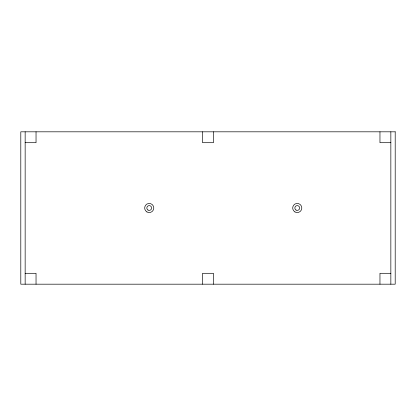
<?xml version="1.0" encoding="UTF-8"?>
<svg xmlns="http://www.w3.org/2000/svg" width="416" height="416" viewBox="0 0 416 416"><rect width="100%" height="100%" fill="white"/><g stroke="black" fill="none" stroke-linecap="round" stroke-linejoin="round"><path stroke-width="0.62" d="M25.152 142.698L36.036 142.698L36.036 131.815M390.848 142.698L379.964 142.698L379.964 131.815M25.152 273.302L36.036 273.302L36.036 284.185M390.848 273.302L379.964 273.302L379.964 284.185M390.848 131.815L390.848 284.185M213.444 131.815L213.444 142.698L202.556 142.698L202.556 131.815M213.444 284.185L213.444 273.302L202.556 273.302L202.556 284.185M25.152 131.815L25.152 284.185M395.2 131.815L20.8 131.815L20.8 284.185L395.2 284.185L395.2 131.815M296.052 210.075A2.392 2.392 0 0 0 299.64 208A2.392 2.392 0 0 0 296.052 205.925A2.392 2.392 0 0 0 296.052 210.075M148.028 210.075A2.392 2.392 0 0 0 151.622 208A2.392 2.392 0 0 0 148.028 205.925A2.392 2.392 0 0 0 148.028 210.075M146.942 211.957A4.571 4.571 0 0 0 153.8 208A4.571 4.571 0 0 0 146.942 204.043A4.571 4.571 0 0 0 146.942 211.957M294.96 211.957A4.571 4.571 0 0 0 301.818 208A4.571 4.571 0 0 0 294.96 204.043A4.571 4.571 0 0 0 294.96 211.957"/></g></svg>
